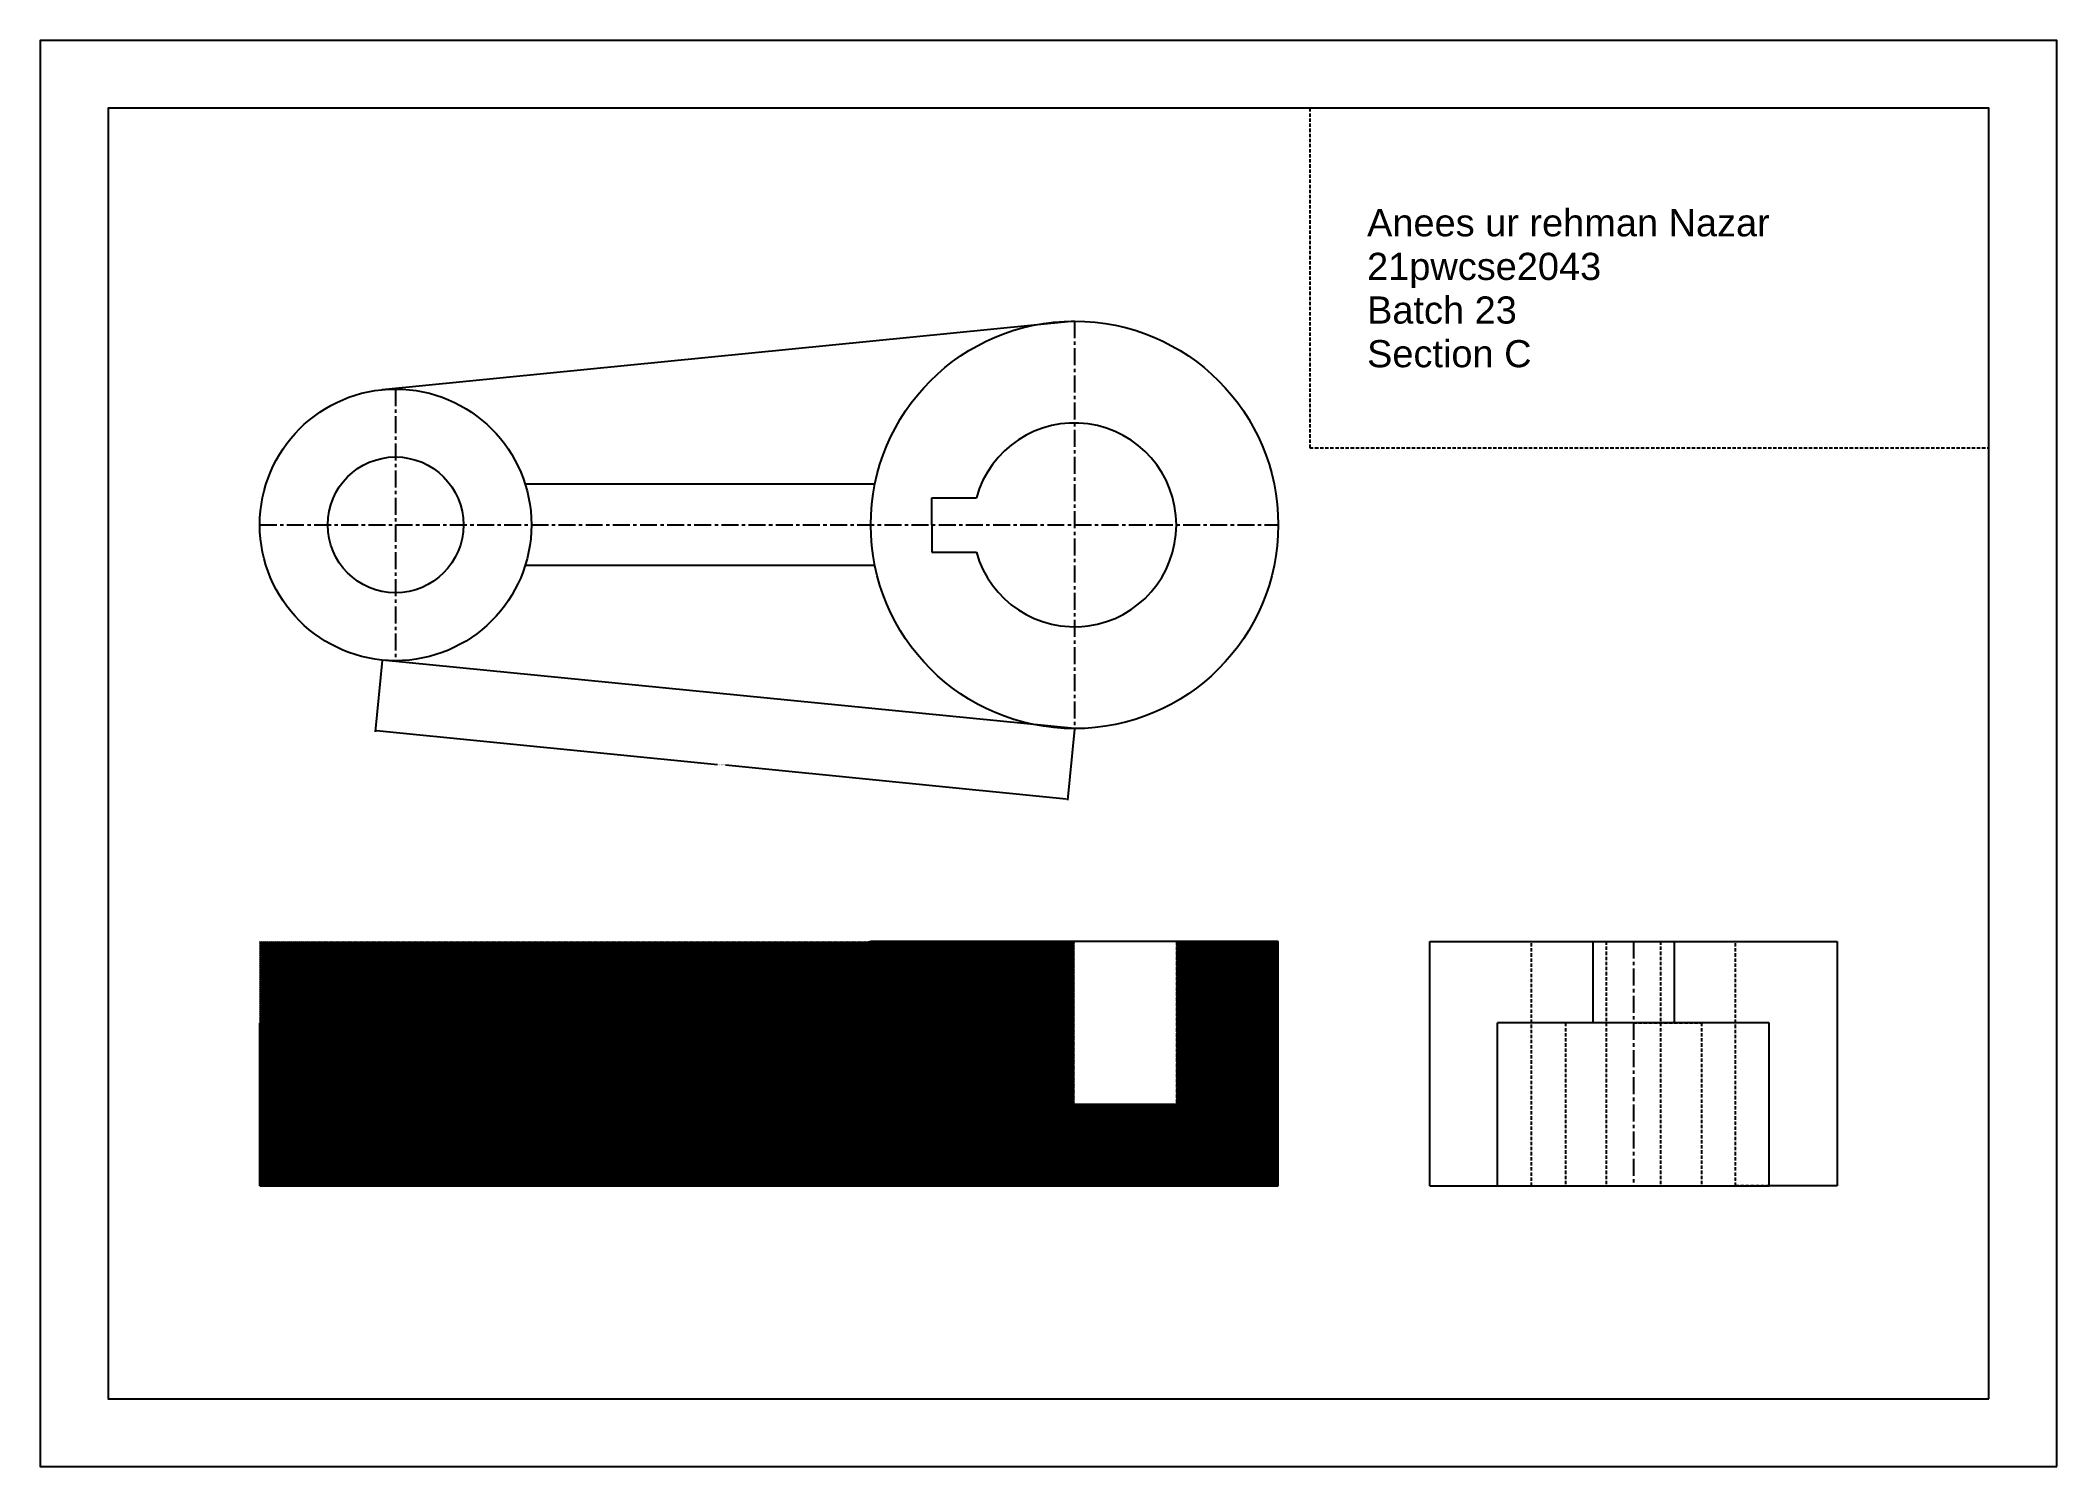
# Model space of a CAD drawing. Header units: inches. Extents: x -61 to 236, y -198 to 12.
import ezdxf

# ---------------------------------------------------------------- set-up
doc = ezdxf.new("R2010")
doc.units = ezdxf.units.IN
doc.header["$MEASUREMENT"] = 0
doc.linetypes.add('CENTERX2', pattern=[4, 2.5, -0.5, 0.5, -0.5])
doc.linetypes.add('HIDDENX2', pattern=[0.75, 0.5, -0.25])
for name, color, linetype in [('Center Lines', 10, 'CENTERX2'), ('Fv Sv Tv', 110, 'Continuous'), ('Hidden Lines', 50, 'HIDDENX2')]:
    doc.layers.add(name, color=color, linetype=linetype)
doc.layers.add('Visible Line', color=7, linetype='Continuous', true_color=0xfabb85)
doc.styles.get("Standard").update_dxf_attribs({"font": 'arial.ttf'})
doc.dimstyles.get("Standard").update_dxf_attribs({"dimtxt": 0.18, "dimasz": 0.18, "dimexe": 0.18, "dimexo": 0.0625, "dimgap": 0.09, "dimtad": 0, "dimtih": 1, "dimtoh": 1, "dimdec": 4, "dimzin": 0, "dimdsep": 46, "dimtxsty": 'Standard', "dimcen": 0.09, "dimadec": 0, "dimazin": 0, "dimtfac": 1, "dimtdec": 4, "dimtofl": 0, "dimtmove": 0, "dimatfit": 3, "dimfxl": 1, "dimtolj": 1, "dimtzin": 0, "dimarcsym": 0})
pattern_1 = [(45, (-2.34903, 52.09184), (-0.08838835, 0.08838835), [])]

# ---------------------------------------------------------------- blocks, each defined once
blk = doc.blocks.new('*D2')
at = {"color": 0, "lineweight": -2, "transparency": 16777216}
for p, q in [((-10.51, -79.22), (-11.55, -89.71)), ((-11.35, -89.55), (38.86, -94.53)), ((91.46, -89.32), (90.42, -99.81)), ((90.26, -99.62), (40.05, -94.64))]:
    blk.add_line(p, q, dxfattribs=at)
at = {"color": 0, "transparency": 16777216}
for points in [[(-11.35, -89.52), (-11.36, -89.58), (-11.53, -89.54)], [(90.26, -99.59), (90.26, -99.65), (90.44, -99.63)]]:
    blk.add_solid(points, dxfattribs=at)
at = {"layer": 'Defpoints', "color": 0, "transparency": 16777216}
for p in [(-10.5, -79.16), (91.47, -89.25), (90.44, -99.63)]:
    blk.add_point(p, dxfattribs=at)
at = {"color": 0, "transparency": 16777216, "insert": (39.45, -94.58), "char_height": 0.18, "attachment_point": 5}
blk.add_mtext('\\A1;102.4695', dxfattribs=at)

msp = doc.modelspace()

# ---------------------------------------------------------------- hatches: boundary and pattern name
at = {"layer": 'Center Lines', "transparency": 33554687}
h = msp.add_hatch(dxfattribs=at)
h.set_pattern_fill('ANGLE', color=256)
h.set_pattern_definition([(0, (-2.34903, 52.09184), (0, 0.275), [0.2, -0.075]), (90, (-2.34903, 52.09184), (-0.275, 2e-17), [0.2, -0.075])])
h.paths.add_polyline_path([(91.4666, -120.58492), (-28.5334, -120.58492), (-28.5334, -156.58492), (91.4666, -156.58492)])
h.paths.add_polyline_path([(164.55096, -29.94292), (165.19475, -29.94292), (165.19475, -29.53078), (164.55096, -29.53078)], flags=9)
at = {"layer": 'Center Lines'}
h = msp.add_hatch(dxfattribs=at)
h.set_pattern_fill('ANSI31', color=256)
h.set_pattern_definition(pattern_1)
h.paths.add_polyline_path([(91.4666, -120.58492), (-28.5334, -120.58492), (-28.5334, -156.58492), (91.4666, -156.58492)])
at = {"layer": 'Fv Sv Tv', "transparency": 33554687}
h = msp.add_hatch(dxfattribs=at)
h.set_pattern_fill('ANSI31', color=256)
h.set_pattern_definition(pattern_1)
h.paths.add_polyline_path([(121.4666, -144.58492), (121.4666, -120.58492), (106.4666, -120.58492), (106.4666, -144.58492), (61.4666, -144.58492), (11.4666, -144.58492), (-18.5334, -144.58492), (-18.5334, -132.58492), (-28.5334, -132.58492), (-28.5334, -156.58492), (121.4666, -156.58492)])
h = msp.add_hatch(color=256, dxfattribs=at)
h.dxf.hatch_style = 1
h.set_gradient(color1=(0, 0, 255), color2=(255, 255, 0))
h.paths.add_polyline_path([(121.4666, -144.58492), (121.4666, -120.58492), (106.4666, -120.58492), (106.4666, -144.58492), (61.4666, -144.58492), (11.4666, -144.58492), (-18.5334, -144.58492), (-18.5334, -132.58492), (-28.5334, -132.58492), (-28.5334, -156.58492), (121.4666, -156.58492)])

# ---------------------------------------------------------------- linework, layer by layer
for p, q in [((-50.8634, 2.08508), (-50.8634, -30.91492)), ((-50.8634, -187.91492), (-28.5334, -187.91492))]:
    msp.add_line(p, q)
for points in [[(236.1366, -197.91492), (236.1366, 12.08508), (-60.8634, 12.08508), (-60.8634, -197.91492)], [(226.1366, -187.91492), (226.1366, 2.08508), (-50.8634, 2.08508), (-50.8634, -187.91492)]]:
    msp.add_lwpolyline(points, close=True)
at = {"layer": 'Center Lines'}
for p, q in [((91.4666, -29.25492), (91.4666, -89.25492)), ((-8.5334, -39.25492), (-8.5334, -79.25492)), ((-28.5334, -59.25492), (121.4666, -59.25492)), ((173.7966, -120.58492), (173.7966, -156.58492))]:
    msp.add_line(p, q, dxfattribs=at)
at = {"layer": 'Fv Sv Tv'}
for p, q in [((91.4666, -29.25492), (-10.5042, -39.35226)), ((62.07272, -53.25492), (10.54538, -53.25492)), ((70.4666, -59.25492), (70.4666, -55.25492)), ((70.4666, -55.25492), (77.00976, -55.25492)), ((70.4666, -59.25492), (70.4666, -63.25492)), ((62.07272, -65.25492), (10.54538, -65.25492)), ((70.4666, -63.25492), (77.00976, -63.25492)), ((91.4666, -89.25492), (-10.5042, -79.15758)), ((61.4666, -120.58492), (11.4666, -132.58492)), ((121.4666, -120.58492), (61.4666, -120.58492)), ((61.4666, -120.58492), (61.4666, -144.58492)), ((121.4666, -156.58492), (121.4666, -120.58492)), ((143.7966, -156.58492), (143.7966, -120.58492)), ((143.7966, -120.58492), (203.8066, -120.58492)), ((203.8066, -120.58492), (203.8066, -156.58492)), ((-28.5334, -132.58492), (-28.5334, -156.58492)), ((-28.5334, -156.58492), (-28.5334, -132.58492)), ((-28.5334, -132.58492), (11.4666, -132.58492)), ((11.4666, -132.58492), (11.4666, -144.58492)), ((153.7966, -156.58492), (153.7966, -132.58492)), ((193.8066, -132.58492), (153.7966, -132.58492)), ((193.8066, -156.58492), (193.8066, -132.58492)), ((11.4666, -144.58492), (-18.5334, -144.58492)), ((11.4666, -144.58492), (61.4666, -144.58492)), ((106.4666, -144.58492), (61.4666, -144.58492)), ((121.4666, -156.58492), (121.4666, -144.58492)), ((-28.5334, -156.58492), (121.4666, -156.58492)), ((143.7966, -156.58492), (153.7966, -156.58492)), ((153.7966, -156.58492), (193.8066, -156.58492)), ((203.8066, -156.58492), (193.8066, -156.58492)), ((-50.8634, -187.91492), (-28.5334, -187.91492))]:
    msp.add_line(p, q, dxfattribs=at)
for centre, radius in [((91.4666, -59.25492), 30), ((-8.5334, -59.25492), 20), ((-8.5334, -59.25492), 10)]:
    msp.add_circle(centre, radius, dxfattribs=at)
msp.add_arc((91.4666, -59.25492), 15, 195.46601, 164.53399, dxfattribs=at)
at = {"layer": 'Hidden Lines'}
for p, q in [((226.1366, 2.08508), (126.1366, 2.08508)), ((126.1366, 2.08508), (126.1366, -47.91492)), ((126.1366, -47.91492), (226.1366, -47.91492)), ((70.4666, -120.58492), (70.4666, -144.58492)), ((106.4666, -120.58492), (106.4666, -144.58492)), ((158.7966, -156.58492), (158.7966, -120.58492)), ((169.7966, -120.58492), (169.7966, -156.58492)), ((177.7966, -120.58492), (177.7966, -156.58492)), ((188.8066, -156.58492), (188.8066, -120.58492)), ((-18.5334, -132.58492), (-18.5334, -144.58492)), ((1.4666, -132.58492), (1.4666, -144.58492)), ((173.7966, -132.58492), (163.7966, -132.58492)), ((163.7966, -132.58492), (163.7966, -156.58492)), ((173.7966, -132.58492), (183.7966, -132.58492)), ((183.7966, -132.58492), (183.7966, -156.58492)), ((153.7966, -156.58492), (158.7966, -156.58492)), ((193.8066, -156.58492), (188.8066, -156.58492))]:
    msp.add_line(p, q, dxfattribs=at)
at = {"layer": 'Visible Line'}
for p, q in [((167.7966, -120.58492), (167.7966, -132.58492)), ((179.7966, -120.58492), (179.7966, -132.58492))]:
    msp.add_line(p, q, dxfattribs=at)

# ---------------------------------------------------------------- texts
at = {"layer": 'Hidden Lines'}
for s, p in [('Anees ur rehman Nazar', (134.56291, -16.76995)), ('21pwcse2043', (134.56291, -23.1956)), ('Batch 23', (134.56291, -29.62125)), ('Section C', (134.56291, -36.0469))]:
    msp.add_text(s, height=4, dxfattribs=at).set_placement(p)

# ---------------------------------------------------------------- dimensions: what is measured, and where the dimension line sits
dim = msp.add_aligned_dim(p1=(-10.5042, -79.15758), p2=(91.4666, -89.25492), distance=-10.42891, dimstyle='Standard')
dim.commit()
dim.dimension.update_dxf_attribs({"geometry": '*D2', "text_midpoint": (39.45353, -94.58441)})

doc.saveas('drawing.dxf')
